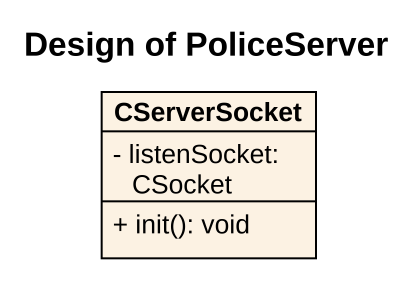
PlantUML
@startuml
title Design of PoliceServer
hide circle
hide empty members
skinparam classAttributeIconSize 0
class CServerSocket {
  - listenSocket: CSocket
  + init(): void
}
@enduml
